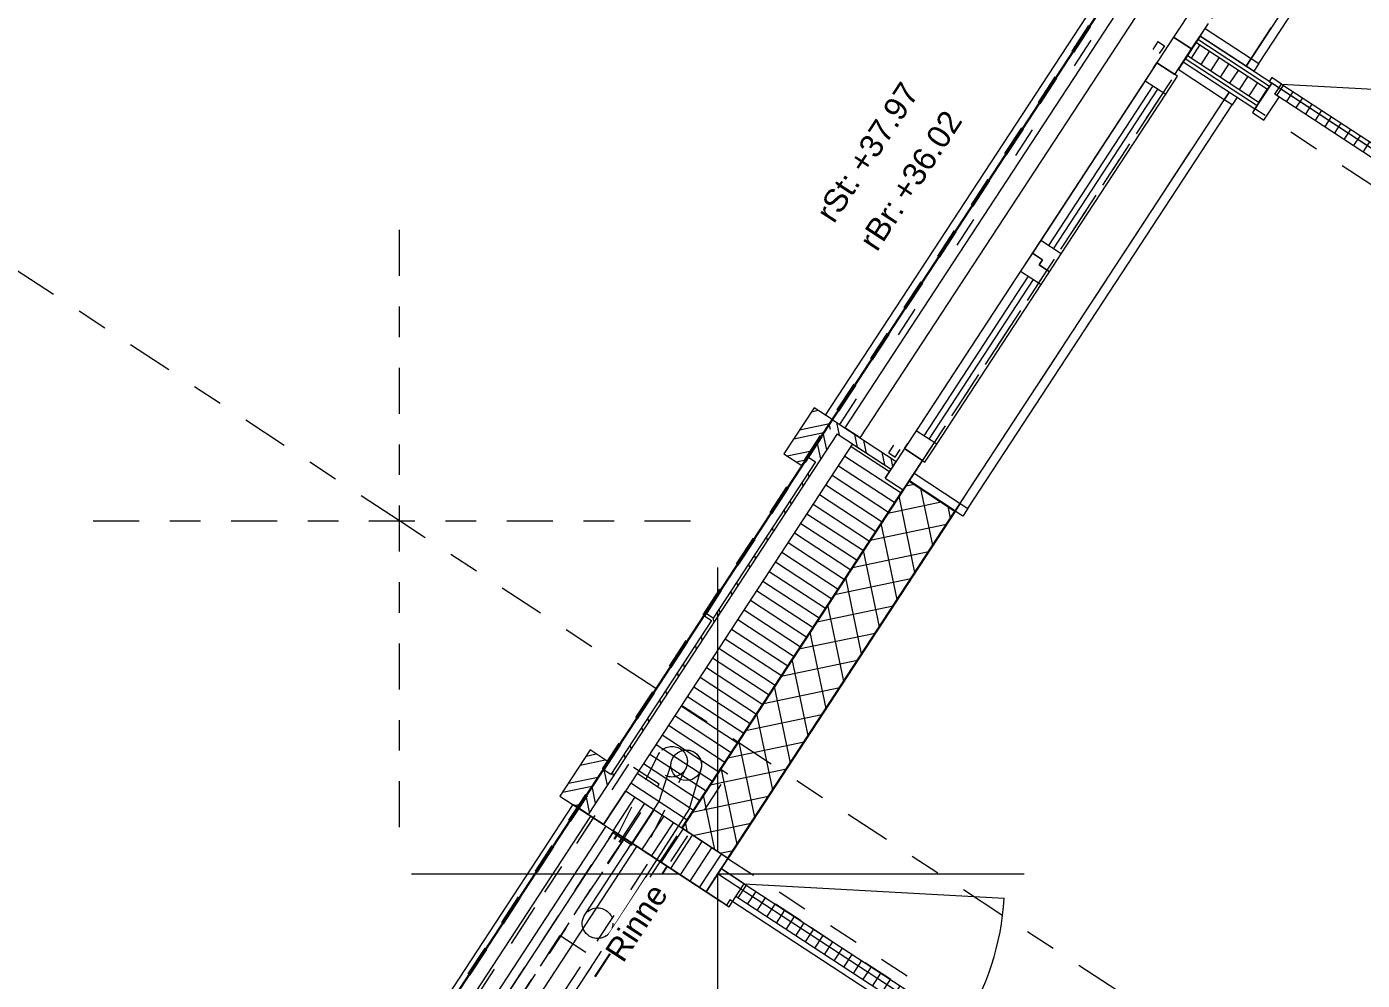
# Model space of a CAD drawing. Header units: metres. Extents: x 2696278.3 to 2696314, y 1245153.2 to 1245192.4.
# Drawn here: x 2696283.263 to 2696287.623, y 1245170.835 to 1245173.948 of the extents above; entities that cross this region are included whole.
import ezdxf

# ---------------------------------------------------------------- set-up
doc = ezdxf.new("R2010")
doc.units = ezdxf.units.M
doc.set_wipeout_variables(frame=1)
doc.header["$PDMODE"] = 2
doc.header["$PDSIZE"] = -2
for name, pattern in [('000_hbf_Punkt 0.5mm', [0.25, 0, -0.25]), ('000_hbf_Strich 2_1mm', [0.15, 0.1, -0.05]), ('000_hbf_Strich 3_1mm Kanten', [0.2, 0.15, -0.05]), ('000_hbf_Strichpunkt 3_1_1mm Achsen', [0.25, 0.15, -0.05, 0, -0.05]), ('190_Strich 2_1mm', [0.15, 0.1, -0.05]), ('Strich 1 für MST 1_200', [0.15, 0.1, -0.05]), ('Strichpunkt 3_1_1mm Achsen', [5, 3, -1, 0, -1]), ('Strichpunkt für MST 1_20', [0.25, 0.15, -0.05, 0, -0.05]), ('Wipeout_Contour', [10000, 0, -10000])]:
    doc.linetypes.add(name, pattern=pattern)
for name, color, linetype in [('010 Fenster', 7, 'Continuous'), ('010 Türen', 7, 'Continuous'), ('0_C--------KONSTRUKTION GEBÄUDE.3D', 7, 'Continuous'), ('0_C21_Aussenwandkonstruktion.3D', 7, 'Continuous'), ('0_C21_Aussenwandkonstruktion.3D Bauteilschraffuren', 7, 'Continuous'), ('0_C21_Aussenwandkonstruktion.3D Schichttrennlinien', 7, 'Continuous'), ('0_C22_Innenwandkonstruktion.3D', 7, 'Continuous'), ('0_C22_Innenwandkonstruktion.3D Bauteilschraffuren', 7, 'Continuous'), ('0_C22_Innenwandkonstruktion.3D Schichttrennlinien', 7, 'Continuous'), ('0_C43_Balkon.3D', 7, 'Continuous'), ('0_E22_Aussenwärmedämmung.3D', 7, 'Continuous'), ('0_E23_Fassadenbekleidung.3D', 7, 'Continuous'), ('0_E23_Fassadenbekleidung.3D Bauteilschraffuren', 7, 'Continuous'), ('0_E26_Absturzsicherung.3D', 7, 'Continuous'), ('0_E31_Fenster.3D', 7, 'Continuous'), ('0_E31_Fenster.3D Bauteilschraffuren', 7, 'Continuous'), ('0_E33_Sonnenschutz.3D', 7, 'Continuous'), ('0_E33_Sonnenschutz.3D Bauteilschraffuren', 7, 'Continuous'), ('0_G20_Bodenbelag.3D', 7, 'Continuous'), ('0_I50_Entwässerung', 7, 'Continuous'), ('1_D01_Sichtbar_1_50.V', 7, 'Continuous'), ('1_M01_Achsen.V', 7, 'Continuous'), ('1_R01_Raumstempel.V Kontur', 7, 'Continuous'), ('1_U04_Referenz-Bauperimeter.V', 7, 'Continuous')]:
    doc.layers.add(name, color=color, linetype=linetype)
doc.styles.add('ERSTELLTER_STIL_2', font='arial.ttf')
doc.linetypes.add('000_hbf_Grenze Kultur', pattern='A,0,[2,GD1_ARC_HBF_Grundriss 7OG (Hochhaus)1.Shx,S=0.000396825,R=0,X=0,Y=0],-0.1,0', length=0.1)
pattern_1 = [(281.8, (2696295.28941, 1245171.756836), (0.07341505, 0.0153372), []), (11.8, (2696295.28941, 1245171.756836), (-0.0153372, 0.07341505), [])]
pattern_2 = [(56.8, (2696295.289407, 1245171.756836), (-0.03137866, 0.02053362), [])]

msp = doc.modelspace()

# ---------------------------------------------------------------- hatches: boundary and pattern name
at = {"layer": '0_E31_Fenster.3D Bauteilschraffuren', "linetype": 'Continuous', "lineweight": 0, "true_color": 0xffffff}
h = msp.add_hatch(dxfattribs=at)
h.set_pattern_fill('DÄMMSTOFF__ALLGEMEIN_VER_31', angle=-33.2, style=0, pattern_type=2)
h.set_pattern_definition(pattern_2)
h.paths.add_polyline_path([(2696285.5779, 1245171.1082), (2696286.2892, 1245170.6428), (2696286.3166, 1245170.6847), (2696285.6053, 1245171.1501)])

# ---------------------------------------------------------------- linework, layer by layer
at = {"layer": '010 Fenster', "color": 7, "linetype": 'Continuous', "lineweight": 13}
for p, q in [((2696287.2856, 1245173.8275), (2696287.8085, 1245174.6264)), ((2696287.0074, 1245173.9137), (2696286.9417, 1245173.8133)), ((2696286.9527, 1245173.83), (2696286.9143, 1245173.7714)), ((2696286.9417, 1245173.8133), (2696286.9527, 1245173.83)), ((2696286.9527, 1245173.83), (2696287.0113, 1245173.7917)), ((2696287.2856, 1245173.8275), (2696287.2692, 1245173.8024)), ((2696286.9143, 1245173.7714), (2696286.5735, 1245173.2505)), ((2696286.9143, 1245173.7714), (2696286.9813, 1245173.7276)), ((2696286.9395, 1245173.755), (2696286.5986, 1245173.2341)), ((2696286.6153, 1245173.2232), (2696286.9562, 1245173.744)), ((2696286.6404, 1245173.2067), (2696286.9813, 1245173.7276)), ((2696286.3355, 1245172.3755), (2696287.1979, 1245173.6934)), ((2696287.1979, 1245173.6934), (2696287.1728, 1245173.7098)), ((2696286.5735, 1245173.2505), (2696286.5461, 1245173.2087)), ((2696286.6404, 1245173.2067), (2696286.5735, 1245173.2505)), ((2696286.5461, 1245173.2087), (2696286.5078, 1245173.1501)), ((2696286.5796, 1245173.1868), (2696286.5461, 1245173.2087)), ((2696286.5461, 1245173.2087), (2696286.5796, 1245173.1868)), ((2696286.6021, 1245173.1482), (2696286.6404, 1245173.2067)), ((2696286.5686, 1245173.1701), (2696286.5796, 1245173.1868)), ((2696286.5796, 1245173.1868), (2696286.5686, 1245173.1701)), ((2696286.6021, 1245173.1482), (2696286.5686, 1245173.1701)), ((2696286.5686, 1245173.1701), (2696286.6021, 1245173.1482)), ((2696286.5078, 1245173.1501), (2696286.1669, 1245172.6292)), ((2696286.5329, 1245173.1337), (2696286.192, 1245172.6128)), ((2696286.2087, 1245172.6018), (2696286.5496, 1245173.1227)), ((2696286.5078, 1245173.1501), (2696286.5747, 1245173.1063)), ((2696286.5747, 1245173.1063), (2696286.6021, 1245173.1482)), ((2696286.2339, 1245172.5854), (2696286.5747, 1245173.1063)), ((2696286.2339, 1245172.5854), (2696286.1669, 1245172.6292)), ((2696286.1955, 1245172.5268), (2696286.2339, 1245172.5854)), ((2696286.3355, 1245172.3755), (2696286.3191, 1245172.3504))]:
    msp.add_line(p, q, dxfattribs=at)
at = {"layer": '010 Türen', "color": 7, "linetype": 'Continuous', "lineweight": 13}
for p, q in [((2696287.3592, 1245173.7609), (2696288.0989, 1245173.2768)), ((2696287.3592, 1245173.7609), (2696288.2418, 1245173.7115)), ((2696285.5779, 1245171.1082), (2696285.6053, 1245171.1501)), ((2696285.5779, 1245171.1082), (2696285.6053, 1245171.1501)), ((2696285.6053, 1245171.1501), (2696286.3166, 1245170.6847)), ((2696285.6053, 1245171.1501), (2696286.454, 1245171.1026)), ((2696286.2892, 1245170.6428), (2696285.5779, 1245171.1082))]:
    msp.add_line(p, q, dxfattribs=at)
msp.add_arc((2696285.6053, 1245171.1501), 0.85, 326.8, 356.8, dxfattribs=at)
at = {"layer": '0_C21_Aussenwandkonstruktion.3D', "color": 255, "linetype": '000_hbf_Punkt 0.5mm', "lineweight": 0, "flags": 128}
msp.add_lwpolyline([(2696285.9171, 1245172.6493), (2696286.8233, 1245174.0341), (2696287.39, 1245174.9001)], dxfattribs=at)
at = {"layer": '0_C21_Aussenwandkonstruktion.3D', "color": 7, "linetype": 'Continuous', "lineweight": 5, "flags": 128}
msp.add_lwpolyline([(2696285.892, 1245172.6657), (2696285.9171, 1245172.6493)], dxfattribs=at)
at = {"layer": '0_E22_Aussenwärmedämmung.3D', "color": 255, "linetype": '000_hbf_Punkt 0.5mm', "lineweight": 0, "flags": 128}
msp.add_lwpolyline([(2696285.1125, 1245171.365), (2696283.4534, 1245168.8296), (2696285.4414, 1245167.5287), (2696287.0512, 1245169.9888), (2696286.2933, 1245170.4848), (2696286.3919, 1245170.6354), (2696285.53, 1245171.1994), (2696285.4807, 1245171.1241)], close=True, dxfattribs=at)
at = {"layer": '0_E33_Sonnenschutz.3D', "color": 7, "linetype": 'Strichpunkt für MST 1_20', "lineweight": 13}
for p, q in [((2696286.9561, 1245173.8992), (2696286.9397, 1245173.8741)), ((2696286.9561, 1245173.8992), (2696286.977, 1245173.8855)), ((2696286.977, 1245173.8855), (2696286.9606, 1245173.8604))]:
    msp.add_line(p, q, dxfattribs=at)
at = {"layer": '0_G20_Bodenbelag.3D', "color": 255, "linetype": 'Wipeout_Contour', "lineweight": 18, "flags": 128}
msp.add_lwpolyline([(2696287.2439, 1245173.8184), (2696288.1801, 1245175.2492), (2696291.0628, 1245173.3628), (2696290.1265, 1245171.9321), (2696288.1141, 1245173.249), (2696287.3275, 1245173.7637)], close=True, dxfattribs=at)
at = {"layer": '0_I50_Entwässerung', "color": 7, "linetype": '000_hbf_Strich 2_1mm', "lineweight": 13}
msp.add_circle((2696285.1266, 1245171.0212), 0.05, dxfattribs=at)
at = {"layer": '1_M01_Achsen.V', "color": 7, "linetype": '000_hbf_Strichpunkt 3_1_1mm Achsen', "lineweight": 13}
msp.add_line((2696284.4802, 1245172.3345), (2696282.8067, 1245173.4296), dxfattribs=at)
msp.add_line((2696284.4802, 1245172.3345), (2696282.8067, 1245173.4296), dxfattribs=at)
msp.add_point((2696284.4802, 1245172.3345), dxfattribs=at)
msp.add_point((2696284.4802, 1245172.3345), dxfattribs=at)
msp.add_point((2696284.4802, 1245172.3345), dxfattribs=at)
msp.add_point((2696284.4802, 1245172.3345), dxfattribs=at)
at = {"layer": '1_R01_Raumstempel.V Kontur', "color": 21, "linetype": 'Continuous', "lineweight": 0, "true_color": 0xffa8a8, "flags": 128}
msp.add_lwpolyline([(2696291.0683, 1245173.3713), (2696288.1857, 1245175.2577), (2696287.2441, 1245173.8188), (2696290.1268, 1245171.9324)], close=True, dxfattribs=at)

# ---------------------------------------------------------------- texts
at = {"layer": '010 Fenster', "color": 7, "lineweight": 13, "char_height": 0.075, "attachment_point": 3, "rotation": 56.8, "style": 'ERSTELLTER_STIL_2'}
for s, insert in [('\\A1;{\\pqr;\\fArial|b0|i0|c0|p0;\\W1.000000;+37.97}', (2696286.1172, 1245173.7742)), ('\\A1;{\\pqr;\\fArial|b0|i0|c0|p0;\\W1.000000;+36.02}', (2696286.2576, 1245173.6823)), ('\\A1;{\\pqr;\\fArial|b0|i0|c0|p0;\\W1.000000;rSt:}', (2696285.9246, 1245173.4799)), ('\\A1;{\\pqr;\\fArial|b0|i0|c0|p0;\\W1.000000;rBr:}', (2696286.0682, 1245173.3928))]:
    msp.add_mtext(s, dxfattribs=dict(at, insert=insert))

# ---------------------------------------------------------------- next in the draw order: wipeouts: each hides what was drawn before it
at = {"color": 254, "linetype": 'Wipeout_Contour', "lineweight": 0, "ltscale": 41.699922}
msp.add_wipeout([(2696287.0935, 1245173.9174), (2696287.066, 1245173.8753), (2696287.0386, 1245173.8335), (2696287.1892, 1245173.7349), (2696287.2441, 1245173.8188)], dxfattribs=at).dxf.layer = '0_C21_Aussenwandkonstruktion.3D Bauteilschraffuren'
at = {"color": 254, "linetype": 'Wipeout_Contour', "lineweight": 0, "ltscale": 39.291202}
msp.add_wipeout([(2696285.9091, 1245172.6187), (2696285.8756, 1245172.6406), (2696285.0623, 1245171.3978), (2696285.0958, 1245171.3759)], dxfattribs=at).dxf.layer = '0_C21_Aussenwandkonstruktion.3D Bauteilschraffuren'

# ---------------------------------------------------------------- next in the draw order: hatches: boundary and pattern name
at = {"layer": '0_C21_Aussenwandkonstruktion.3D Bauteilschraffuren', "linetype": 'Continuous', "lineweight": 0, "true_color": 0x000000}
h = msp.add_hatch(dxfattribs=at)
h.set_pattern_fill('BETON_0001', color=18, angle=-33.2, style=0, pattern_type=2)
h.set_pattern_definition(pattern_1)
h.paths.add_polyline_path([(2696287.0935, 1245173.9174), (2696287.066, 1245173.8753), (2696287.0386, 1245173.8335), (2696287.1892, 1245173.7349), (2696287.2441, 1245173.8188)])
h = msp.add_hatch(dxfattribs=at)
h.set_pattern_fill('NATURSTEIN__ALLGEMEIN_0001', color=18, angle=-33.2, style=0, pattern_type=2)
h.set_pattern_definition([(281.8, (2696295.28941, 1245171.756836), (0.07341505, 0.0153372), []), (281.8, (2696295.31388, 1245171.76195), (0.07341505, 0.0153372), [])])
h.paths.add_polyline_path([(2696285.9091, 1245172.6187), (2696285.8756, 1245172.6406), (2696285.0623, 1245171.3978), (2696285.0958, 1245171.3759)])

# ---------------------------------------------------------------- next in the draw order: linework, layer by layer
at = {"layer": '010 Fenster', "color": 7, "linetype": '000_hbf_Strich 3_1mm Kanten', "lineweight": 13}
msp.add_line((2696287.2441, 1245173.8188), (2696287.7998, 1245174.6679), dxfattribs=at)
at = {"layer": '010 Fenster', "color": 7, "linetype": 'Continuous', "lineweight": 13}
for p, q in [((2696287.0731, 1245174.0141), (2696287.0074, 1245173.9137)), ((2696287.066, 1245173.8753), (2696287.1208, 1245173.959)), ((2696287.0935, 1245173.9174), (2696287.1099, 1245173.9425)), ((2696287.1099, 1245173.9425), (2696287.2605, 1245173.8439)), ((2696287.0074, 1245173.9137), (2696287.066, 1245173.8753)), ((2696287.066, 1245173.8753), (2696287.0074, 1245173.9137)), ((2696287.2441, 1245173.8188), (2696287.0935, 1245173.9174)), ((2696287.0113, 1245173.7917), (2696287.066, 1245173.8753)), ((2696287.0196, 1245173.7862), (2696286.9527, 1245173.83)), ((2696287.0222, 1245173.8084), (2696287.0386, 1245173.8335)), ((2696287.1728, 1245173.7098), (2696287.0222, 1245173.8084)), ((2696287.0386, 1245173.8335), (2696287.1892, 1245173.7349)), ((2696287.2605, 1245173.8439), (2696287.2441, 1245173.8188)), ((2696287.2441, 1245173.8188), (2696287.2605, 1245173.8439)), ((2696287.2692, 1245173.8024), (2696287.2441, 1245173.8188)), ((2696287.2605, 1245173.8439), (2696287.2856, 1245173.8275)), ((2696286.9813, 1245173.7276), (2696287.0196, 1245173.7862)), ((2696287.1892, 1245173.7349), (2696287.1728, 1245173.7098)), ((2696287.1728, 1245173.7098), (2696287.1892, 1245173.7349)), ((2696287.1892, 1245173.7349), (2696287.2144, 1245173.7185)), ((2696287.2144, 1245173.7185), (2696287.1979, 1245173.6934))]:
    msp.add_line(p, q, dxfattribs=at)
at = {"layer": '010 Fenster', "color": 7, "linetype": 'Continuous', "lineweight": 5}
msp.add_line((2696285.0623, 1245171.3978), (2696285.0958, 1245171.3759), dxfattribs=at)
at = {"layer": '0_C21_Aussenwandkonstruktion.3D', "color": 7, "linetype": 'Continuous', "lineweight": 13}
msp.add_line((2696283.445, 1245168.8351), (2696285.1042, 1245171.3705), dxfattribs=at)
at = {"layer": '0_C21_Aussenwandkonstruktion.3D', "color": 7, "linetype": 'Continuous', "lineweight": 5}
msp.add_line((2696285.0623, 1245171.3978), (2696285.0958, 1245171.3759), dxfattribs=at)
at = {"layer": '0_C21_Aussenwandkonstruktion.3D', "color": 7, "linetype": 'Continuous', "lineweight": 25, "flags": 128}
msp.add_lwpolyline([(2696287.1892, 1245173.7349), (2696287.2441, 1245173.8188)], dxfattribs=at)

# ---------------------------------------------------------------- next in the draw order: wipeouts: each hides what was drawn before it
at = {"color": 254, "linetype": 'Wipeout_Contour', "lineweight": 0, "ltscale": 56.888498}
msp.add_wipeout([(2696286.0848, 1245172.5037), (2696285.9593, 1245172.5858), (2696285.2172, 1245171.4519), (2696285.4013, 1245171.3314), (2696286.1242, 1245172.4361), (2696286.0656, 1245172.4744)], dxfattribs=at).dxf.layer = '0_C21_Aussenwandkonstruktion.3D Bauteilschraffuren'

# ---------------------------------------------------------------- next in the draw order: hatches: boundary and pattern name
at = {"layer": '0_C21_Aussenwandkonstruktion.3D Bauteilschraffuren', "linetype": 'Continuous', "lineweight": 0, "true_color": 0x000000}
h = msp.add_hatch(dxfattribs=at)
h.set_pattern_fill('DÄMMSTOFF__ALLGEMEIN_VER_31', color=18, angle=-33.2, style=0, pattern_type=2)
h.set_pattern_definition([(326.8, (2696295.289407, 1245171.756836), (0.02053362, 0.03137866), [])])
h.paths.add_polyline_path([(2696286.0848, 1245172.5037), (2696285.9593, 1245172.5858), (2696285.2172, 1245171.4519), (2696285.4013, 1245171.3314), (2696286.1242, 1245172.4361), (2696286.0656, 1245172.4744)])

# ---------------------------------------------------------------- next in the draw order: linework, layer by layer
at = {"layer": '010 Fenster', "color": 7, "linetype": 'Continuous', "lineweight": 13}
for p, q in [((2696286.9417, 1245173.8133), (2696286.1395, 1245172.5874)), ((2696286.1669, 1245172.6292), (2696286.1286, 1245172.5706)), ((2696286.1286, 1245172.5706), (2696286.1395, 1245172.5874)), ((2696286.1872, 1245172.5323), (2696286.1286, 1245172.5706)), ((2696286.1286, 1245172.5706), (2696286.1955, 1245172.5268))]:
    msp.add_line(p, q, dxfattribs=at)

# ---------------------------------------------------------------- next in the draw order: wipeouts: each hides what was drawn before it
at = {"color": 254, "linetype": 'Wipeout_Contour', "lineweight": 0, "ltscale": 37.39298}
msp.add_wipeout([(2696285.8756, 1245172.6406), (2696286.0848, 1245172.5037), (2696286.1012, 1245172.5288), (2696285.892, 1245172.6657)], dxfattribs=at).dxf.layer = '0_C21_Aussenwandkonstruktion.3D Bauteilschraffuren'
at = {"color": 254, "linetype": 'Wipeout_Contour', "lineweight": 0, "ltscale": 46.34604}
msp.add_wipeout([(2696286.294, 1245172.3668), (2696286.1433, 1245172.4654), (2696286.1242, 1245172.4361), (2696285.4013, 1245171.3314), (2696285.5519, 1245171.2328)], dxfattribs=at).dxf.layer = '0_C21_Aussenwandkonstruktion.3D Bauteilschraffuren'

# ---------------------------------------------------------------- next in the draw order: hatches: boundary and pattern name
at = {"layer": '0_C21_Aussenwandkonstruktion.3D Bauteilschraffuren', "linetype": 'Continuous', "lineweight": 0, "true_color": 0x000000}
h = msp.add_hatch(dxfattribs=at)
h.set_pattern_fill('NATURSTEIN__ALLGEMEIN_0001', color=18, angle=-33.2, style=0, pattern_type=2)
h.set_pattern_definition([(101.8, (2696295.28941, 1245171.756836), (0.07341505, 0.0153372), []), (101.8, (2696295.264935, 1245171.75172), (0.07341505, 0.0153372), [])])
h.paths.add_polyline_path([(2696285.8756, 1245172.6406), (2696286.0848, 1245172.5037), (2696286.1012, 1245172.5288), (2696285.892, 1245172.6657)])
h = msp.add_hatch(dxfattribs=at)
h.set_pattern_fill('BETON_0001', color=18, angle=-33.2, style=0, pattern_type=2)
h.set_pattern_definition(pattern_1)
h.paths.add_polyline_path([(2696286.294, 1245172.3668), (2696286.1433, 1245172.4654), (2696286.1242, 1245172.4361), (2696285.4013, 1245171.3314), (2696285.5519, 1245171.2328)])

# ---------------------------------------------------------------- next in the draw order: linework, layer by layer
at = {"layer": '010 Fenster', "color": 7, "linetype": 'Continuous', "lineweight": 13}
for p, q in [((2696285.8711, 1245172.6794), (2696286.7773, 1245174.0643)), ((2696285.892, 1245172.6657), (2696285.8711, 1245172.6794)), ((2696286.1395, 1245172.5874), (2696286.0656, 1245172.4744)), ((2696286.0656, 1245172.4744), (2696286.0848, 1245172.5037)), ((2696286.0656, 1245172.4744), (2696286.0848, 1245172.5037)), ((2696286.1242, 1245172.4361), (2696286.1872, 1245172.5323)), ((2696286.0656, 1245172.4744), (2696286.1242, 1245172.4361)), ((2696286.0656, 1245172.4744), (2696286.1242, 1245172.4361)), ((2696286.1433, 1245172.4654), (2696286.1598, 1245172.4905)), ((2696286.294, 1245172.3668), (2696286.1433, 1245172.4654)), ((2696286.1598, 1245172.4905), (2696286.3104, 1245172.3919)), ((2696286.3104, 1245172.3919), (2696286.294, 1245172.3668)), ((2696286.294, 1245172.3668), (2696286.3104, 1245172.3919)), ((2696286.3104, 1245172.3919), (2696286.3355, 1245172.3755)), ((2696286.3191, 1245172.3504), (2696286.294, 1245172.3668))]:
    msp.add_line(p, q, dxfattribs=at)
at = {"layer": '010 Fenster', "color": 7, "linetype": 'Strichpunkt 3_1_1mm Achsen', "lineweight": 13}
msp.add_line((2696285.892, 1245172.6657), (2696286.7982, 1245174.0506), dxfattribs=at)
at = {"layer": '010 Fenster', "color": 7, "linetype": '000_hbf_Strich 3_1mm Kanten', "lineweight": 13}
msp.add_line((2696286.294, 1245172.3668), (2696287.1892, 1245173.7349), dxfattribs=at)
at = {"layer": '010 Fenster', "color": 7, "linetype": 'Continuous', "lineweight": 5}
for p, q in [((2696285.892, 1245172.6657), (2696285.9255, 1245172.6438)), ((2696285.9255, 1245172.6438), (2696285.9757, 1245172.6109)), ((2696285.9757, 1245172.6109), (2696286.1012, 1245172.5288)), ((2696286.0848, 1245172.5037), (2696286.1012, 1245172.5288)), ((2696286.0848, 1245172.5037), (2696286.1012, 1245172.5288))]:
    msp.add_line(p, q, dxfattribs=at)
at = {"layer": '010 Fenster', "color": 7, "linetype": 'Continuous', "lineweight": 25}
for p, q in [((2696286.1242, 1245172.4361), (2696286.1433, 1245172.4654)), ((2696286.1242, 1245172.4361), (2696286.1433, 1245172.4654)), ((2696286.1433, 1245172.4654), (2696286.294, 1245172.3668)), ((2696286.1433, 1245172.4654), (2696286.294, 1245172.3668))]:
    msp.add_line(p, q, dxfattribs=at)
at = {"layer": '0_C21_Aussenwandkonstruktion.3D', "color": 7, "linetype": 'Continuous', "lineweight": 5}
for p, q in [((2696285.8756, 1245172.6406), (2696285.892, 1245172.6657)), ((2696285.9171, 1245172.6493), (2696285.9255, 1245172.6438)), ((2696285.9255, 1245172.6438), (2696285.9757, 1245172.6109)), ((2696285.9757, 1245172.6109), (2696286.1012, 1245172.5288)), ((2696286.0848, 1245172.5037), (2696286.1012, 1245172.5288))]:
    msp.add_line(p, q, dxfattribs=at)
at = {"layer": '0_C21_Aussenwandkonstruktion.3D', "color": 7, "linetype": 'Continuous', "lineweight": 13}
for q in [(2696286.0848, 1245172.5037), (2696286.1242, 1245172.4361)]:
    msp.add_line((2696286.0656, 1245172.4744), q, dxfattribs=at)
at = {"layer": '0_C21_Aussenwandkonstruktion.3D', "color": 7, "linetype": 'Continuous', "lineweight": 25}
for p, q in [((2696286.1242, 1245172.4361), (2696286.1433, 1245172.4654)), ((2696286.1433, 1245172.4654), (2696286.294, 1245172.3668))]:
    msp.add_line(p, q, dxfattribs=at)
at = {"layer": '0_C21_Aussenwandkonstruktion.3D Schichttrennlinien', "color": 7, "linetype": 'Continuous', "lineweight": 5}
msp.add_line((2696285.9091, 1245172.6187), (2696286.0848, 1245172.5037), dxfattribs=at)
at = {"layer": '0_E26_Absturzsicherung.3D', "color": 7, "linetype": 'Continuous', "lineweight": 13, "flags": 128}
for points in [[(2696287.4068, 1245174.8893), (2696285.9338, 1245172.6383)], [(2696285.984, 1245172.6055), (2696287.457, 1245174.8564)], [(2696285.984, 1245172.6055), (2696285.9338, 1245172.6383)]]:
    msp.add_lwpolyline(points, dxfattribs=at)
at = {"layer": '0_E33_Sonnenschutz.3D', "color": 7, "linetype": 'Strichpunkt für MST 1_20', "lineweight": 13}
for p, q in [((2696286.0774, 1245172.5563), (2696286.0938, 1245172.5814)), ((2696286.0774, 1245172.5563), (2696286.0983, 1245172.5427)), ((2696286.0983, 1245172.5427), (2696286.1147, 1245172.5678))]:
    msp.add_line(p, q, dxfattribs=at)

# ---------------------------------------------------------------- next in the draw order: wipeouts: each hides what was drawn before it
at = {"color": 254, "linetype": 'Wipeout_Contour', "lineweight": 0, "ltscale": 50.007661}
msp.add_wipeout([(2696285.2172, 1245171.4519), (2696285.146, 1245171.3431), (2696285.4807, 1245171.1241), (2696285.5191, 1245171.1826), (2696285.5519, 1245171.2328)], dxfattribs=at).dxf.layer = '0_C21_Aussenwandkonstruktion.3D Bauteilschraffuren'

# ---------------------------------------------------------------- next in the draw order: hatches: boundary and pattern name
at = {"layer": '0_C21_Aussenwandkonstruktion.3D Bauteilschraffuren', "linetype": 'Continuous', "lineweight": 0, "true_color": 0x000000}
h = msp.add_hatch(dxfattribs=at)
h.set_pattern_fill('DÄMMSTOFF__ALLGEMEIN_VER_31', color=18, angle=-33.2, style=0, pattern_type=2)
h.set_pattern_definition([(236.8, (2696284.232784, 1245170.130135), (-0.03137866, 0.0205336), [])])
h.paths.add_polyline_path([(2696285.2172, 1245171.4519), (2696285.146, 1245171.3431), (2696285.4807, 1245171.1241), (2696285.5191, 1245171.1826), (2696285.5519, 1245171.2328)])

# ---------------------------------------------------------------- next in the draw order: linework, layer by layer
at = {"layer": '010 Fenster', "color": 7, "linetype": 'Continuous', "lineweight": 5}
for p, q in [((2696285.0958, 1245171.3759), (2696285.146, 1245171.3431)), ((2696285.146, 1245171.3431), (2696285.3301, 1245171.2226)), ((2696285.3301, 1245171.2226), (2696285.4807, 1245171.1241))]:
    msp.add_line(p, q, dxfattribs=at)
at = {"layer": '010 Fenster', "color": 7, "linetype": 'Continuous', "lineweight": 13}
msp.add_line((2696285.5191, 1245171.1826), (2696285.4807, 1245171.1241), dxfattribs=at)
at = {"layer": '0_C--------KONSTRUKTION GEBÄUDE.3D', "color": 7, "linetype": '000_hbf_Strich 2_1mm', "lineweight": 13}
for p, q in [((2696283.5555, 1245168.7628), (2696285.2146, 1245171.2982)), ((2696283.6944, 1245168.6719), (2696285.3535, 1245171.2073))]:
    msp.add_line(p, q, dxfattribs=at)
at = {"layer": '0_C--------KONSTRUKTION GEBÄUDE.3D', "color": 7, "linetype": '000_hbf_Strich 2_1mm', "lineweight": 13, "flags": 128}
for points in [[(2696285.213, 1245171.2993), (2696283.5538, 1245168.7639)], [(2696285.2146, 1245171.2982), (2696285.213, 1245171.2993)], [(2696285.3535, 1245171.2073), (2696285.2146, 1245171.2982)], [(2696283.6961, 1245168.6708), (2696285.3552, 1245171.2062)], [(2696285.3552, 1245171.2062), (2696285.3535, 1245171.2073)]]:
    msp.add_lwpolyline(points, dxfattribs=at)
at = {"layer": '0_C21_Aussenwandkonstruktion.3D', "color": 7, "linetype": 'Continuous', "lineweight": 5}
for p, q in [((2696285.0958, 1245171.3759), (2696285.146, 1245171.3431)), ((2696285.146, 1245171.3431), (2696285.3301, 1245171.2226)), ((2696285.3301, 1245171.2226), (2696285.4807, 1245171.1241))]:
    msp.add_line(p, q, dxfattribs=at)
at = {"layer": '0_C21_Aussenwandkonstruktion.3D', "color": 7, "linetype": 'Continuous', "lineweight": 13}
for p, q in [((2696283.4952, 1245168.8022), (2696285.1544, 1245171.3376)), ((2696285.5191, 1245171.1826), (2696285.4807, 1245171.1241))]:
    msp.add_line(p, q, dxfattribs=at)
at = {"layer": '0_C21_Aussenwandkonstruktion.3D', "color": 7, "linetype": 'Continuous', "lineweight": 5, "flags": 128}
msp.add_lwpolyline([(2696285.8756, 1245172.6406), (2696285.0623, 1245171.3978)], dxfattribs=at)
at = {"layer": '0_C21_Aussenwandkonstruktion.3D', "color": 7, "linetype": 'Continuous', "lineweight": 25, "flags": 128}
msp.add_lwpolyline([(2696285.5519, 1245171.2328), (2696286.294, 1245172.3668)], dxfattribs=at)
at = {"layer": '0_C21_Aussenwandkonstruktion.3D', "color": 7, "linetype": 'Continuous', "lineweight": 13, "flags": 128}
for points in [[(2696285.1544, 1245171.3376), (2696285.1042, 1245171.3705)], [(2696285.2548, 1245171.2719), (2696285.1544, 1245171.3376)], [(2696283.5957, 1245168.7365), (2696285.2548, 1245171.2719)]]:
    msp.add_lwpolyline(points, dxfattribs=at)
at = {"layer": '0_C21_Aussenwandkonstruktion.3D', "color": 7, "linetype": 'Continuous', "lineweight": 13}
msp.add_point((2696285.5191, 1245171.1826), dxfattribs=at)
at = {"layer": '0_C21_Aussenwandkonstruktion.3D Schichttrennlinien', "color": 7, "linetype": 'Continuous', "lineweight": 5}
for p, q in [((2696285.9091, 1245172.6187), (2696285.0958, 1245171.3759)), ((2696285.9593, 1245172.5858), (2696285.2172, 1245171.4519)), ((2696285.2172, 1245171.4519), (2696285.146, 1245171.3431)), ((2696285.2172, 1245171.4519), (2696285.4013, 1245171.3314))]:
    msp.add_line(p, q, dxfattribs=at)
at = {"layer": '0_C21_Aussenwandkonstruktion.3D Schichttrennlinien', "color": 7, "linetype": 'Continuous', "lineweight": 25}
for p, q in [((2696286.1242, 1245172.4361), (2696285.4013, 1245171.3314)), ((2696285.4013, 1245171.3314), (2696285.5519, 1245171.2328))]:
    msp.add_line(p, q, dxfattribs=at)
at = {"layer": '0_C21_Aussenwandkonstruktion.3D Schichttrennlinien', "color": 7, "linetype": 'Continuous', "lineweight": 13}
msp.add_line((2696285.5519, 1245171.2328), (2696285.5191, 1245171.1826), dxfattribs=at)
at = {"layer": '0_C43_Balkon.3D', "color": 255, "linetype": 'Wipeout_Contour', "lineweight": 18, "flags": 128}
msp.add_lwpolyline([(2696286.3919, 1245170.6354), (2696286.2933, 1245170.4848), (2696287.0512, 1245169.9888), (2696285.4414, 1245167.5287), (2696284.6813, 1245168.0261), (2696283.5622, 1245168.7584), (2696285.2213, 1245171.2938), (2696285.4807, 1245171.1241), (2696285.53, 1245171.1994)], close=True, dxfattribs=at)
at = {"layer": '0_E22_Aussenwärmedämmung.3D', "color": 255, "linetype": '000_hbf_Punkt 0.5mm', "lineweight": 0, "flags": 128}
for points in [[(2696285.2145, 1245171.2983), (2696283.5554, 1245168.7629)], [(2696285.3552, 1245171.2062), (2696285.2145, 1245171.2983)], [(2696283.6961, 1245168.6708), (2696285.3552, 1245171.2062)], [(2696285.3552, 1245171.2062), (2696285.4807, 1245171.1241)], [(2696285.4807, 1245171.1241), (2696285.53, 1245171.1994)], [(2696285.53, 1245171.1994), (2696286.3919, 1245170.6354)]]:
    msp.add_lwpolyline(points, dxfattribs=at)
at = {"layer": '0_G20_Bodenbelag.3D', "color": 255, "linetype": 'Wipeout_Contour', "lineweight": 18, "flags": 128}
msp.add_lwpolyline([(2696285.53, 1245171.1994), (2696286.3919, 1245170.6354), (2696289.2536, 1245168.7627), (2696289.2837, 1245168.8087), (2696289.3674, 1245168.754), (2696289.8821, 1245169.5405), (2696289.7984, 1245169.5953), (2696290.524, 1245170.704), (2696290.001, 1245171.0462), (2696290.3897, 1245171.6403), (2696287.1891, 1245173.7347)], close=True, dxfattribs=at)
at = {"layer": '0_I50_Entwässerung', "color": 7, "linetype": '000_hbf_Strich 2_1mm', "lineweight": 13, "flags": 128}
msp.add_lwpolyline([(2696283.5204, 1245168.7858), (2696285.1767, 1245171.317), (2696285.3023, 1245171.2348), (2696283.6459, 1245168.7036)], close=True, dxfattribs=at)
at = {"layer": '1_R01_Raumstempel.V Kontur', "color": 21, "linetype": 'Continuous', "lineweight": 0, "true_color": 0xffa8a8, "flags": 128}
msp.add_lwpolyline([(2696287.1883, 1245173.7353), (2696285.5182, 1245171.1832), (2696286.3788, 1245170.62), (2696286.3897, 1245170.6368), (2696289.2536, 1245168.7627), (2696289.3081, 1245168.846), (2696289.3918, 1245168.7912), (2696289.4736, 1245168.9163), (2696289.9065, 1245169.5778), (2696289.8228, 1245169.6326), (2696290.524, 1245170.704), (2696290.001, 1245171.0462), (2696290.3897, 1245171.6403), (2696288.0594, 1245173.1653), (2696288.1141, 1245173.249), (2696287.3275, 1245173.7637), (2696287.2728, 1245173.68)], close=True, dxfattribs=at)

# ---------------------------------------------------------------- next in the draw order: wipeouts: each hides what was drawn before it
at = {"color": 254, "linetype": 'Wipeout_Contour', "lineweight": 0, "ltscale": 39.906579}
msp.add_wipeout([(2696285.473, 1245172.0254), (2696285.1444, 1245171.5233), (2696285.1696, 1245171.5069), (2696285.4981, 1245172.009)], dxfattribs=at).dxf.layer = '0_E23_Fassadenbekleidung.3D Bauteilschraffuren'

# ---------------------------------------------------------------- next in the draw order: linework, layer by layer
at = {"layer": '0_E23_Fassadenbekleidung.3D', "color": 253, "linetype": 'Continuous', "lineweight": 13, "true_color": 0xacacac, "flags": 128}
msp.add_lwpolyline([(2696285.473, 1245172.0254), (2696285.4981, 1245172.009), (2696285.1696, 1245171.5069), (2696285.1444, 1245171.5233)], close=True, dxfattribs=at)
at = {"layer": '0_I50_Entwässerung', "color": 7, "linetype": '000_hbf_Strich 2_1mm', "lineweight": 13}
msp.add_circle((2696285.3695, 1245171.5485), 0.05, dxfattribs=at)
at = {"layer": '0_I50_Entwässerung', "color": 7, "linetype": 'Continuous', "lineweight": 13}
msp.add_circle((2696285.4162, 1245171.5368), 0.05, dxfattribs=at)

# ---------------------------------------------------------------- next in the draw order: wipeouts: each hides what was drawn before it
at = {"color": 254, "linetype": 'Wipeout_Contour', "lineweight": 0, "ltscale": 38.620163}
msp.add_wipeout([(2696285.8125, 1245172.5442), (2696285.4785, 1245172.0338), (2696285.5036, 1245172.0173), (2696285.8376, 1245172.5278)], dxfattribs=at).dxf.layer = '0_E23_Fassadenbekleidung.3D Bauteilschraffuren'
at = {"color": 254, "linetype": 'Wipeout_Contour', "lineweight": 0, "ltscale": 40.880688}
msp.add_wipeout([(2696285.1023, 1245171.5868), (2696285.0038, 1245171.4362), (2696285.0623, 1245171.3978), (2696285.1609, 1245171.5485)], dxfattribs=at).dxf.layer = '0_E23_Fassadenbekleidung.3D Bauteilschraffuren'

# ---------------------------------------------------------------- next in the draw order: hatches: boundary and pattern name
at = {"layer": '0_E23_Fassadenbekleidung.3D Bauteilschraffuren', "linetype": 'Continuous', "lineweight": 0, "true_color": 0x000000}
h = msp.add_hatch(dxfattribs=at)
h.set_pattern_fill('NATURSTEIN__ALLGEMEIN__G_C6', color=18, angle=-33.2, style=0, pattern_type=2)
h.set_pattern_definition([(11.8, (2696295.28941, 1245171.756836), (-0.0153372, 0.07341505), []), (11.8, (2696295.284294, 1245171.78131), (-0.0153372, 0.07341505), [])])
h.paths.add_polyline_path([(2696285.1023, 1245171.5868), (2696285.0038, 1245171.4362), (2696285.0623, 1245171.3978), (2696285.1609, 1245171.5485)])

# ---------------------------------------------------------------- next in the draw order: linework, layer by layer
at = {"layer": '0_C21_Aussenwandkonstruktion.3D', "color": 7, "linetype": 'Continuous', "lineweight": 13, "flags": 128}
for points in [[(2696285.0456, 1245171.4088), (2696283.3865, 1245168.8734)], [(2696285.0498, 1245171.4061), (2696285.0456, 1245171.4088)], [(2696285.1042, 1245171.3705), (2696285.0498, 1245171.4061)]]:
    msp.add_lwpolyline(points, dxfattribs=at)
at = {"layer": '0_E23_Fassadenbekleidung.3D', "color": 253, "linetype": 'Continuous', "lineweight": 13, "true_color": 0xacacac, "flags": 128}
msp.add_lwpolyline([(2696285.8125, 1245172.5442), (2696285.8376, 1245172.5278), (2696285.5036, 1245172.0173), (2696285.4785, 1245172.0338)], close=True, dxfattribs=at)
at = {"layer": '0_E23_Fassadenbekleidung.3D', "color": 7, "linetype": 'Continuous', "lineweight": 13, "flags": 128}
for points in [[(2696285.1023, 1245171.5868), (2696285.0038, 1245171.4362)], [(2696285.1609, 1245171.5485), (2696285.1023, 1245171.5868)], [(2696285.0623, 1245171.3978), (2696285.1609, 1245171.5485)], [(2696285.0038, 1245171.4362), (2696285.0623, 1245171.3978)]]:
    msp.add_lwpolyline(points, dxfattribs=at)

# ---------------------------------------------------------------- next in the draw order: wipeouts: each hides what was drawn before it
at = {"color": 254, "linetype": 'Wipeout_Contour', "lineweight": 0, "ltscale": 38.100114}
msp.add_wipeout([(2696285.8334, 1245172.704), (2696285.7349, 1245172.5534), (2696285.7934, 1245172.5151), (2696285.892, 1245172.6657)], dxfattribs=at).dxf.layer = '0_E23_Fassadenbekleidung.3D Bauteilschraffuren'
at = {"color": 254, "linetype": 'Wipeout_Contour', "lineweight": 0, "ltscale": 39.834231}
msp.add_wipeout([(2696285.146, 1245171.3431), (2696285.4807, 1245171.1241), (2696285.5519, 1245171.2328), (2696285.2172, 1245171.4519)], dxfattribs=at).dxf.layer = '0_E23_Fassadenbekleidung.3D Bauteilschraffuren'

# ---------------------------------------------------------------- next in the draw order: hatches: boundary and pattern name
at = {"layer": '0_E23_Fassadenbekleidung.3D Bauteilschraffuren', "linetype": 'Continuous', "lineweight": 0, "true_color": 0x000000}
h = msp.add_hatch(dxfattribs=at)
h.set_pattern_fill('NATURSTEIN__ALLGEMEIN__G_C6', color=18, angle=-33.2, style=0, pattern_type=2)
h.set_pattern_definition([(11.8, (2696295.28941, 1245171.756836), (-0.0153372, 0.07341505), []), (11.8, (2696295.284294, 1245171.78131), (-0.0153372, 0.07341505), [])])
h.paths.add_polyline_path([(2696285.8334, 1245172.704), (2696285.7349, 1245172.5534), (2696285.7934, 1245172.5151), (2696285.892, 1245172.6657)])
h = msp.add_hatch(dxfattribs=at)
h.set_pattern_fill('DÄMMSTOFF__ALLGEMEIN_VER_31', color=18, angle=-33.2, style=0, pattern_type=2)
h.set_pattern_definition([(236.8, (2696285.14602, 1245171.343077), (-0.0313787, 0.0205336), [])])
h.paths.add_polyline_path([(2696285.146, 1245171.3431), (2696285.4807, 1245171.1241), (2696285.5519, 1245171.2328), (2696285.2172, 1245171.4519)])
at = {"layer": '0_E33_Sonnenschutz.3D Bauteilschraffuren', "linetype": 'Continuous', "lineweight": 0, "true_color": 0x000000}
msp.add_hatch(color=18, dxfattribs=at).paths.add_polyline_path([(2696285.192, 1245171.313), (2696285.1811, 1245171.2962), (2696285.1819, 1245171.2957), (2696285.1923, 1245171.3116), (2696285.2074, 1245171.3017), (2696285.197, 1245171.2858), (2696285.1978, 1245171.2853), (2696285.2088, 1245171.302)])

# ---------------------------------------------------------------- next in the draw order: linework, layer by layer
at = {"layer": '010 Türen', "color": 7, "linetype": 'Continuous', "lineweight": 13}
for p, q in [((2696285.53, 1245171.1994), (2696285.4807, 1245171.1241)), ((2696285.4807, 1245171.1241), (2696285.53, 1245171.1994)), ((2696285.4807, 1245171.1241), (2696285.53, 1245171.1994)), ((2696285.6053, 1245171.1501), (2696285.53, 1245171.1994)), ((2696285.4807, 1245171.1241), (2696285.556, 1245171.0748)), ((2696285.556, 1245171.0748), (2696285.5779, 1245171.1082))]:
    msp.add_line(p, q, dxfattribs=at)
at = {"layer": '0_C43_Balkon.3D', "color": 7, "linetype": '000_hbf_Strich 2_1mm', "lineweight": 13}
msp.add_lwpolyline([(2696285.213, 1245171.2993), (2696285.3279, 1245171.475), (2696285.2275, 1245171.5407), (2696283.3384, 1245168.6539), (2696283.4389, 1245168.5882), (2696283.5538, 1245168.7639)], dxfattribs=at)
at = {"layer": '0_E23_Fassadenbekleidung.3D', "color": 7, "linetype": 'Continuous', "lineweight": 13, "flags": 128}
for points in [[(2696285.8334, 1245172.704), (2696285.7349, 1245172.5534)], [(2696285.892, 1245172.6657), (2696285.8334, 1245172.704)], [(2696285.7934, 1245172.5151), (2696285.892, 1245172.6657)], [(2696285.7349, 1245172.5534), (2696285.7934, 1245172.5151)]]:
    msp.add_lwpolyline(points, dxfattribs=at)
at = {"layer": '0_E23_Fassadenbekleidung.3D', "color": 7, "linetype": 'Continuous', "lineweight": 5, "flags": 128}
msp.add_lwpolyline([(2696285.146, 1245171.3431), (2696285.4807, 1245171.1241), (2696285.5519, 1245171.2328), (2696285.2172, 1245171.4519)], close=True, dxfattribs=at)
at = {"layer": '0_E31_Fenster.3D', "color": 7, "linetype": 'Continuous', "lineweight": 13}
msp.add_line((2696285.4807, 1245171.1241), (2696285.53, 1245171.1994), dxfattribs=at)
at = {"layer": '0_E33_Sonnenschutz.3D', "color": 7, "linetype": 'Continuous', "lineweight": 5, "flags": 128}
msp.add_lwpolyline([(2696285.192, 1245171.313), (2696285.2088, 1245171.302), (2696285.1978, 1245171.2853), (2696285.197, 1245171.2858), (2696285.2074, 1245171.3017), (2696285.1923, 1245171.3116), (2696285.1819, 1245171.2957), (2696285.1811, 1245171.2962)], close=True, dxfattribs=at)
at = {"layer": '0_I50_Entwässerung', "color": 7, "linetype": '000_hbf_Grenze Kultur', "lineweight": 13, "flags": 128}
msp.add_lwpolyline([(2696285.4267, 1245171.3952), (2696285.1688, 1245170.9944, -1.007727), (2696285.0847, 1245171.0486), (2696285.3271, 1245171.4189), (2696285.3662, 1245171.5372, -1.045005), (2696285.466, 1245171.5318), (2696285.426, 1245171.3942)], format="xyb", dxfattribs=at)
at = {"layer": '0_I50_Entwässerung', "color": 7, "linetype": '190_Strich 2_1mm', "lineweight": 13, "flags": 128}
msp.add_lwpolyline([(2696285.1937, 1245171.3118), (2696285.3234, 1245171.568, -1.076089), (2696285.4123, 1245171.5221), (2696285.2779, 1245171.2568)], format="xyb", dxfattribs=at)
at = {"layer": '1_D01_Sichtbar_1_50.V', "color": 7, "linetype": '000_hbf_Strich 2_1mm', "lineweight": 13}
msp.add_lwpolyline([(2696285.5519, 1245171.2328), (2696287.2673, 1245170.1103), (2696285.4275, 1245167.2988), (2696283.7121, 1245168.4213), (2696283.7504, 1245168.4799), (2696283.5998, 1245168.5784), (2696283.8791, 1245169.0052), (2696283.7619, 1245169.0818), (2696285.0049, 1245170.9813), (2696285.1471, 1245170.8882), (2696285.5523, 1245171.5074), (2696285.5272, 1245171.5238)], dxfattribs=at)
at = {"layer": '1_M01_Achsen.V', "color": 7, "linetype": '000_hbf_Strichpunkt 3_1_1mm Achsen', "lineweight": 13}
msp.add_line((2696300.3787, 1245161.9308), (2696284.4802, 1245172.3345), dxfattribs=at)
msp.add_line((2696300.3787, 1245161.9308), (2696284.4802, 1245172.3345), dxfattribs=at)
at = {"layer": '1_R01_Raumstempel.V Kontur', "color": 143, "linetype": 'Continuous', "lineweight": 0, "true_color": 0x83b8d6, "flags": 128}
msp.add_lwpolyline([(2696283.5204, 1245168.7858), (2696284.6813, 1245168.0261), (2696285.4414, 1245167.5287), (2696287.0513, 1245169.9888), (2696286.2933, 1245170.4848), (2696286.3426, 1245170.5601), (2696286.2756, 1245170.6039), (2696286.2866, 1245170.6206), (2696285.5586, 1245171.097), (2696285.5477, 1245171.0802), (2696285.1795, 1245171.3212)], close=True, dxfattribs=at)
at = {"layer": '1_U04_Referenz-Bauperimeter.V', "color": 12, "linetype": 'Strich 1 für MST 1_200', "lineweight": 50, "true_color": 0xc4000b}
msp.add_lwpolyline([(2696296.971, 1245189.598), (2696311.197, 1245180.29), (2696295.319, 1245156.023), (2696281.093, 1245165.331)], close=True, dxfattribs=at)
at = {"layer": '1_U04_Referenz-Bauperimeter.V', "color": 32, "linetype": 'Continuous', "lineweight": 25, "true_color": 0xe66900}
msp.add_lwpolyline([(2696296.971, 1245189.598), (2696311.197, 1245180.29), (2696295.319, 1245156.023), (2696281.093, 1245165.331)], close=True, dxfattribs=at)

# ---------------------------------------------------------------- next in the draw order: wipeouts: each hides what was drawn before it
at = {"color": 254, "linetype": 'Wipeout_Contour', "lineweight": 0, "ltscale": 33.431155}
msp.add_wipeout([(2696287.3275, 1245173.7637), (2696287.0933, 1245173.917), (2696287.0864, 1245173.9065), (2696287.3207, 1245173.7532)], dxfattribs=at).dxf.layer = '0_C22_Innenwandkonstruktion.3D Bauteilschraffuren'

# ---------------------------------------------------------------- next in the draw order: wipeouts: each hides what was drawn before it
at = {"color": 254, "linetype": 'Wipeout_Contour', "lineweight": 0, "ltscale": 33.447225}
msp.add_wipeout([(2696287.0864, 1245173.9065), (2696287.0796, 1245173.8961), (2696287.3139, 1245173.7427), (2696287.3207, 1245173.7532)], dxfattribs=at).dxf.layer = '0_C22_Innenwandkonstruktion.3D Bauteilschraffuren'

# ---------------------------------------------------------------- next in the draw order: hatches: boundary and pattern name
at = {"layer": '0_C22_Innenwandkonstruktion.3D Bauteilschraffuren', "linetype": 'Continuous', "lineweight": 0, "true_color": 0xffffff}
h = msp.add_hatch(dxfattribs=at)
h.set_pattern_fill('DÄMMSTOFF__ALLGEMEIN_VER_31', angle=-33.2, style=0, pattern_type=2)
h.set_pattern_definition(pattern_2)
h.paths.add_polyline_path([(2696287.3373, 1245173.7274), (2696288.077, 1245173.2434), (2696288.0989, 1245173.2768), (2696287.3592, 1245173.7609)])

# ---------------------------------------------------------------- next in the draw order: linework, layer by layer
at = {"layer": '010 Türen', "color": 7, "linetype": 'Continuous', "lineweight": 13}
for p, q in [((2696287.3373, 1245173.7274), (2696287.3592, 1245173.7609)), ((2696287.3373, 1245173.7274), (2696287.3592, 1245173.7609)), ((2696287.3515, 1245173.7181), (2696287.3373, 1245173.7274)), ((2696288.077, 1245173.2434), (2696287.3373, 1245173.7274))]:
    msp.add_line(p, q, dxfattribs=at)

# ---------------------------------------------------------------- next in the draw order: wipeouts: each hides what was drawn before it
at = {"color": 254, "linetype": 'Wipeout_Contour', "lineweight": 0, "ltscale": 33.545052}
msp.add_wipeout([(2696287.0453, 1245173.8438), (2696287.0385, 1245173.8333), (2696287.2728, 1245173.68), (2696287.2796, 1245173.6905)], dxfattribs=at).dxf.layer = '0_C22_Innenwandkonstruktion.3D Bauteilschraffuren'

# ---------------------------------------------------------------- next in the draw order: linework, layer by layer
at = {"layer": '010 Türen', "color": 7, "linetype": 'Continuous', "lineweight": 13}
msp.add_line((2696287.2646, 1245173.6674), (2696287.3022, 1245173.6428), dxfattribs=at)

# ---------------------------------------------------------------- next in the draw order: wipeouts: each hides what was drawn before it
at = {"color": 254, "linetype": 'Wipeout_Contour', "lineweight": 0, "ltscale": 33.52858}
msp.add_wipeout([(2696287.0453, 1245173.8438), (2696287.2796, 1245173.6905), (2696287.2865, 1245173.7009), (2696287.0522, 1245173.8542)], dxfattribs=at).dxf.layer = '0_C22_Innenwandkonstruktion.3D Bauteilschraffuren'

# ---------------------------------------------------------------- next in the draw order: wipeouts: each hides what was drawn before it
at = {"color": 254, "linetype": 'Wipeout_Contour', "lineweight": 0, "ltscale": 33.486451}
msp.add_wipeout([(2696287.0796, 1245173.8961), (2696287.0522, 1245173.8542), (2696287.2865, 1245173.7009), (2696287.3139, 1245173.7427)], dxfattribs=at).dxf.layer = '0_C22_Innenwandkonstruktion.3D Bauteilschraffuren'

# ---------------------------------------------------------------- next in the draw order: hatches: boundary and pattern name
at = {"layer": '0_C22_Innenwandkonstruktion.3D Bauteilschraffuren', "linetype": 'Continuous', "lineweight": 0, "true_color": 0x000000}
h = msp.add_hatch(dxfattribs=at)
h.set_pattern_fill('DÄMMSTOFF__ALLGEMEIN_VER_31', color=18, angle=-33.2, style=0, pattern_type=2)
h.set_pattern_definition([(236.8, (2696295.289407, 1245171.756836), (0.03137866, -0.02053362), [])])
h.paths.add_polyline_path([(2696287.0796, 1245173.8961), (2696287.0522, 1245173.8542), (2696287.2865, 1245173.7009), (2696287.3139, 1245173.7427)])

# ---------------------------------------------------------------- next in the draw order: linework, layer by layer
at = {"layer": '010 Türen', "color": 7, "linetype": 'Continuous', "lineweight": 13}
for p, q in [((2696287.3274, 1245173.7817), (2696287.3192, 1245173.7691)), ((2696287.3192, 1245173.7691), (2696287.3275, 1245173.7637)), ((2696287.3592, 1245173.7609), (2696287.3274, 1245173.7817)), ((2696287.3275, 1245173.7637), (2696287.2646, 1245173.6674)), ((2696287.2865, 1245173.7009), (2696287.3139, 1245173.7427)), ((2696287.2865, 1245173.7009), (2696287.3139, 1245173.7427)), ((2696287.3139, 1245173.7427), (2696287.3207, 1245173.7532)), ((2696287.3139, 1245173.7427), (2696287.3207, 1245173.7532)), ((2696287.3207, 1245173.7532), (2696287.3275, 1245173.7637)), ((2696287.3207, 1245173.7532), (2696287.3275, 1245173.7637)), ((2696287.2728, 1245173.68), (2696287.2796, 1245173.6905)), ((2696287.2728, 1245173.68), (2696287.2796, 1245173.6905)), ((2696287.2796, 1245173.6905), (2696287.2865, 1245173.7009)), ((2696287.2796, 1245173.6905), (2696287.2865, 1245173.7009)), ((2696287.3022, 1245173.6428), (2696287.3515, 1245173.7181))]:
    msp.add_line(p, q, dxfattribs=at)
at = {"layer": '010 Türen', "color": 7, "linetype": '000_hbf_Strichpunkt 3_1_1mm Achsen', "lineweight": 13}
for p, q in [((2696288.1141, 1245173.249), (2696287.3275, 1245173.7637)), ((2696288.0594, 1245173.1653), (2696287.2728, 1245173.68))]:
    msp.add_line(p, q, dxfattribs=at)
at = {"layer": '0_C22_Innenwandkonstruktion.3D', "color": 7, "linetype": 'Continuous', "lineweight": 13}
for p, q in [((2696287.2865, 1245173.7009), (2696287.3139, 1245173.7427)), ((2696287.3139, 1245173.7427), (2696287.3207, 1245173.7532)), ((2696287.3207, 1245173.7532), (2696287.3275, 1245173.7637)), ((2696287.2728, 1245173.68), (2696287.2796, 1245173.6905)), ((2696287.2796, 1245173.6905), (2696287.2865, 1245173.7009))]:
    msp.add_line(p, q, dxfattribs=at)
at = {"layer": '0_C22_Innenwandkonstruktion.3D', "color": 7, "linetype": 'Continuous', "lineweight": 13, "flags": 128}
for points in [[(2696287.0933, 1245173.917), (2696287.0385, 1245173.8333)], [(2696287.3275, 1245173.7637), (2696287.0933, 1245173.917)], [(2696287.0385, 1245173.8333), (2696287.2728, 1245173.68)]]:
    msp.add_lwpolyline(points, dxfattribs=at)
at = {"layer": '0_C22_Innenwandkonstruktion.3D Schichttrennlinien', "color": 7, "linetype": 'Continuous', "lineweight": 5}
for p, q in [((2696287.3139, 1245173.7427), (2696287.0796, 1245173.8961)), ((2696287.3207, 1245173.7532), (2696287.0864, 1245173.9065)), ((2696287.0522, 1245173.8542), (2696287.2865, 1245173.7009)), ((2696287.0453, 1245173.8438), (2696287.2796, 1245173.6905))]:
    msp.add_line(p, q, dxfattribs=at)
at = {"layer": '1_M01_Achsen.V', "color": 7, "linetype": '000_hbf_Strichpunkt 3_1_1mm Achsen', "lineweight": 13}
for p, q in [((2696298.5478, 1245191.4214), (2696280.0521, 1245163.1569)), ((2696298.3347, 1245191.0957), (2696280.2651, 1245163.4825))]:
    msp.add_line(p, q, dxfattribs=at)

# ---------------------------------------------------------------- next in the draw order: wipeouts: each hides what was drawn before it
at = {"color": 7, "linetype": 'Wipeout_Contour', "lineweight": 13, "ltscale": 40.30312}
msp.add_wipeout([(2696285.1352, 1245170.943), (2696285.2824, 1245171.1679), (2696285.381, 1245171.1034), (2696285.2338, 1245170.8785)], dxfattribs=at).dxf.layer = '0_I50_Entwässerung'

# ---------------------------------------------------------------- next in the draw order: texts
at = {"layer": '0_I50_Entwässerung', "color": 7, "linetype": 'Continuous', "lineweight": 13, "insert": (2696285.3605, 1245171.1168), "char_height": 0.075, "attachment_point": 9, "rotation": 56.8, "style": 'ERSTELLTER_STIL_2'}
msp.add_mtext('\\A1;{\\pqr;\\fArial|b0|i0|c0|p0;\\W1.000000;Rinne}', dxfattribs=at)

doc.saveas('drawing.dxf')
